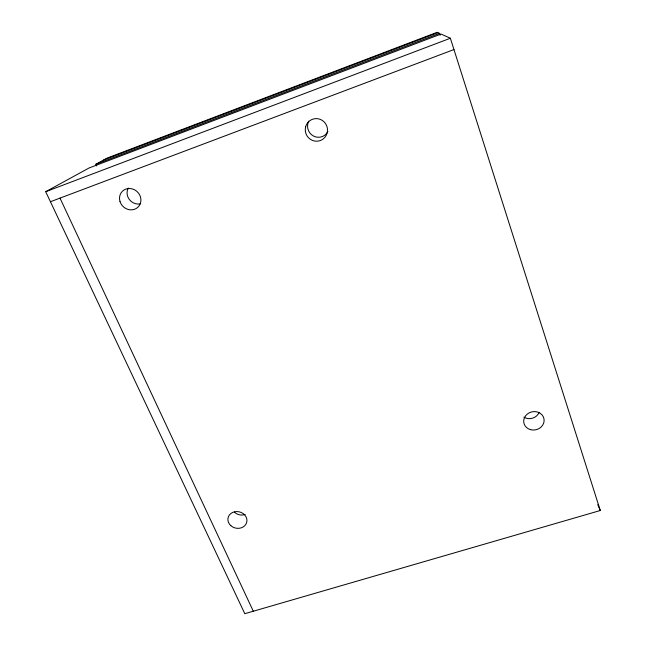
<?xml version="1.0" encoding="UTF-8"?>
<svg xmlns="http://www.w3.org/2000/svg" width="646" height="646" viewBox="0 0 646 646"><rect width="100%" height="100%" fill="white"/><g stroke="black" fill="none" stroke-linecap="round" stroke-linejoin="round"><path stroke-width="0.97" d="M45.705 191.701L88.987 168.017L441.024 34.036L450.367 38.235L600.295 510.51L244.802 613.7L45.705 191.701L450.367 38.235M96.666 165.957L95.891 164.237L107.123 158.092L437.156 32.3L439.546 33.374L440.16 35.288M103.764 159.925L437.875 32.623M95.891 164.237L439.546 33.374M50.436 201.722L453.96 49.564M59.997 198.112L253.313 611.229M597.76 504.671L600.295 510.51M245.181 514.442A9.359 8.164 13.1 0 1 234.361 512.117M539.103 412.463A9.997 8.963 -12.8 0 1 523.882 417.138M140.368 203.853A10.804 9.965 44.7 0 1 129.361 199.533A10.804 9.965 44.7 0 1 128.312 188.002M327.934 131.477A11.014 10.78 71.7 0 1 313.407 135.999A11.014 10.78 71.7 0 1 308.715 121.173M230.832 525.666A9.601 8.333 13.1 0 0 246.683 522.436A9.601 8.333 13.1 0 0 234.708 511.769A9.601 8.333 13.1 0 0 230.832 525.666M530.439 429.63A10.279 9.173 -12.5 0 0 543.972 418.753A10.279 9.173 -12.5 0 0 527.314 414.054A10.279 9.173 -12.5 0 0 530.439 429.63M119.97 201.415A11.127 10.231 44.1 0 0 138.034 207.108A11.127 10.231 44.1 0 0 132.648 189.02A11.127 10.231 44.1 0 0 119.97 201.415M305.615 126.939A11.345 11.103 69.8 0 0 319.382 140.852A11.345 11.103 69.8 0 0 324.187 121.949A11.345 11.103 69.8 0 0 305.615 126.939"/></g></svg>
